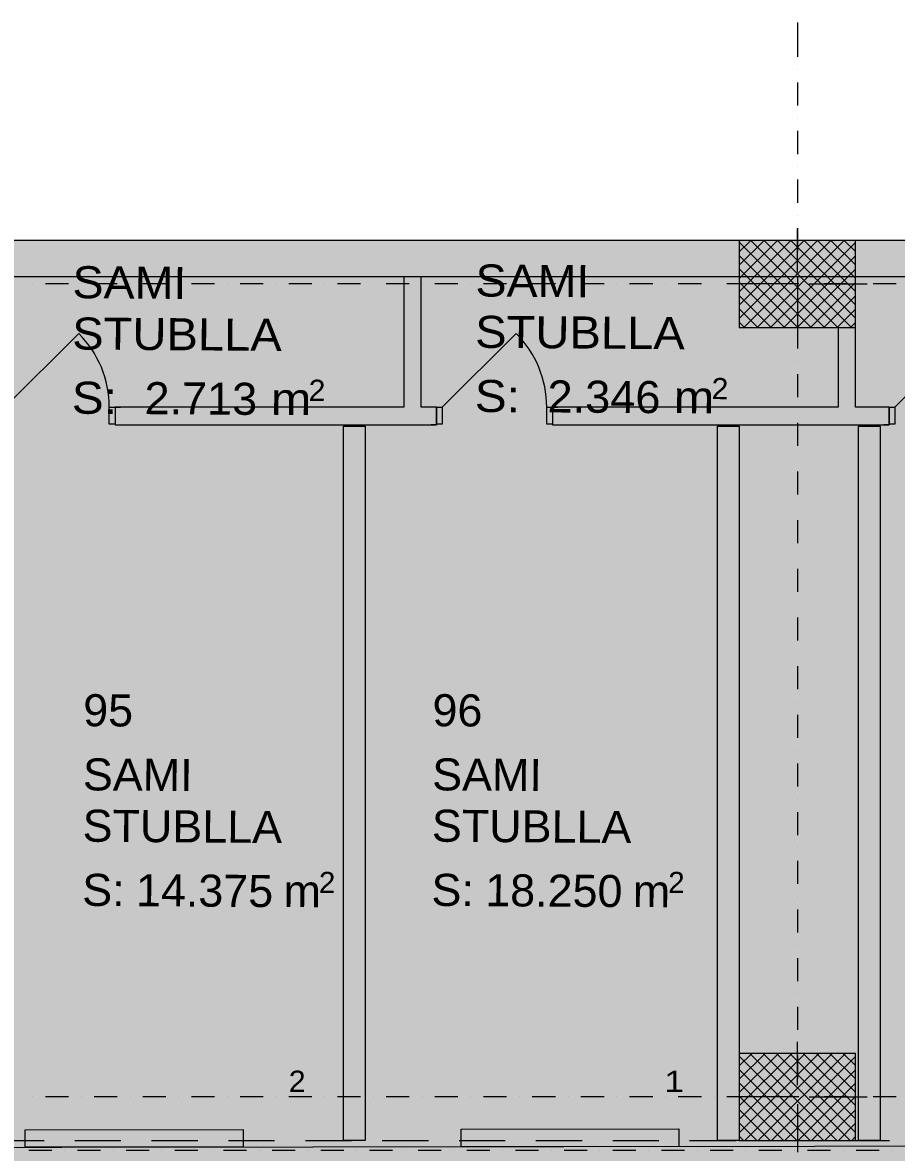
# Model space of a CAD drawing. Header units: centimetres. Extents: x -6805 to 4309, y -7338 to 617.
# Drawn here: x -3934 to -3332, y -316 to 462 of the extents above; entities that cross this region are included whole.
import ezdxf

# ---------------------------------------------------------------- set-up
doc = ezdxf.new("R2010")
doc.units = ezdxf.units.CM
for name, color, linetype in [('PDF_ - muret e reja_te kryera', 7, 'Continuous'), ('PDF_- DEPO', 7, 'Continuous'), ('PDF_- GARAZHE', 7, 'Continuous'), ('PDF_A - Fill Zone', 7, 'Continuous'), ('PDF_A - Muret', 7, 'Continuous'), ('PDF_A - Shtyllat', 7, 'Continuous')]:
    doc.layers.add(name, color=color, linetype=linetype)
for name, color, linetype, true_color in [('PDF_ - rruga_ndarjet anesore', 7, 'Continuous', 0x7f7f7f), ('PDF_065 Möbel Einrichtung', 7, 'Continuous', 0x7f7f7f), ('PDF_A - Akset', 7, 'Continuous', 0xfd4435), ('PDF_A - Pllaka Themel', 7, 'Continuous', 0x7f7f7f), ('PDF_A -Polyline', 7, 'Continuous', 0x7f7f7f), ('PDF_A1 - Bodrumi -1', 7, 'Continuous', 0x7f7f7f)]:
    doc.layers.add(name, color=color, linetype=linetype, true_color=true_color)
doc.styles.add('PDF Arial', font='')
doc.styles.get('PDF Arial').set_extended_font_data('Arial')

msp = doc.modelspace()

# ---------------------------------------------------------------- hatches: boundary and pattern name
at = {"layer": 'PDF_- DEPO', "true_color": 0xccccff, "transparency": 33554559}
for points in [[(-3659.43, 197.21), (-3659.43, 287.29), (-3440.17, 287.29), (-3440.17, 252.26), (-3372.12, 252.26), (-3372.12, 197.21)], [(-3360.11, 197.21), (-3360.11, 287.29), (-3029.83, 287.29), (-3029.83, 272.27), (-2974.78, 272.27), (-2974.78, 197.21)]]:
    msp.add_hatch(color=254, dxfattribs=at).paths.add_polyline_path(points)
at = {"layer": 'PDF_A - Fill Zone', "true_color": 0x93a0c6, "transparency": 33554559}
msp.add_hatch(color=253, dxfattribs=at).paths.add_polyline_path([(-5652.02, -828.73), (-5652.02, -308.22), (-2934.75, -308.22), (-2934.75, -828.73), (-3797.97, -828.73), (-3797.97, -1151.51), (-3993.14, -1151.51), (-3993.14, -1589.37), (-4328.42, -1589.37), (-4328.42, -1061.43), (-4503.56, -1061.43), (-4503.56, -828.73)])
at = {"layer": 'PDF_A - Pllaka Themel', "true_color": 0xd5d5d5, "transparency": 33554559}
h = msp.add_hatch(color=254, dxfattribs=at)
h.paths.add_polyline_path([(-5581.92, -878.77), (-5581.92, -838.74), (-5656.99, -838.74), (-5656.99, -378.27), (-5641.97, -378.27), (-5641.97, 287.29), (-2884.66, 287.29), (-432.6, 287.29), (-419.79, 287.29), (978.3, 287.29), (978.3, -308.22), (1644.1, -308.22), (1644.1, -1142.36), (931.04, -1302.36), (1552.22, -1164.4), (1863.25, -2555.08), (1863.27, -2555.07), (2158.71, -3867.26), (2155.22, -3868.03), (2646.93, -6059.23), (2017.8, -6200.41), (2017.67, -6199.86), (-1597.03, -7011.01), (-1702.67, -6540.31), (-1846.28, -6572.52), (-1976.98, -6060.13), (-1982.53, -5964.43), (-1838.96, -5932.29), (-2055.74, -4966.25), (-2419.29, -4966.25), (-2929.7, -4966.25), (-2929.7, -2144.79), (-2909.68, -2144.79), (-2904.73, -1595.67), (-4731.2, -1619.36), (-4671.15, -1619.36), (-4671.15, -2159.83), (-5099.03, -2159.81), (-5102.54, -2159.76), (-5106.05, -2159.61), (-5109.55, -2159.37), (-5113.04, -2159.02), (-5116.52, -2158.59), (-5119.99, -2158.04), (-5123.44, -2157.41), (-5126.87, -2156.67), (-5130.27, -2155.85), (-5133.66, -2154.92), (-5137.02, -2153.9), (-5140.35, -2152.79), (-5143.64, -2151.59), (-5146.9, -2150.29), (-5150.13, -2148.9), (-5153.31, -2147.42), (-5156.45, -2145.85), (-5159.54, -2144.2), (-5162.59, -2142.46), (-5165.59, -2140.63), (-5168.53, -2138.72), (-5171.42, -2136.74), (-5174.26, -2134.66), (-5177.03, -2132.51), (-5179.74, -2130.29), (-5182.39, -2127.99), (-5184.97, -2125.61), (-5187.49, -2123.17), (-5189.94, -2120.65), (-5192.31, -2118.06), (-5194.61, -2115.42), (-5196.84, -2112.71), (-5198.99, -2109.93), (-5201.06, -2107.1), (-5203.05, -2104.21), (-5204.96, -2101.26), (-5206.78, -2098.27), (-5208.52, -2095.21), (-5210.18, -2092.12), (-5211.74, -2088.99), (-5213.22, -2085.8), (-5214.61, -2082.58), (-5215.9, -2079.32), (-5217.11, -2076.02), (-5218.22, -2072.69), (-5219.24, -2069.33), (-5220.16, -2065.95), (-5220.99, -2062.55), (-5221.72, -2059.11), (-5222.36, -2055.66), (-5222.9, -2052.19), (-5223.34, -2048.71), (-5223.69, -2045.22), (-5223.93, -2041.71), (-5224.08, -2038.21), (-5224.13, -2034.71), (-5224.12, -1589.37), (-5276.67, -1564.36), (-5842.14, -1564.36), (-5842.14, -878.77)])
h.paths.add_polyline_path([(-1884.8, -2746.4), (-1725.78, -2754.1), (-263.28, -2617.91), (-272.05, -2578.85), (-296.78, -2580.25), (-343.47, -2075.77), (-1348.13, -2129.78), (-1534.78, -2147.18), (-1533.4, -2162.02), (-1836.78, -2167.48), (-1836.78, -2147.45), (-1876.81, -2147.45), (-1876.81, -2187.49), (-1531.07, -2187.03), (-1493.33, -2681.24), (-1884.8, -2706.36)])
h.paths.add_polyline_path([(-452.61, -1589.37), (-91.92, -1583.39), (-92.31, -1174.02), (283, -1174.02), (283, -828.73), (-419.79, -828.73), (-427.6, -828.73), (-452.61, -828.73)])
h.paths.add_polyline_path([(413.21, -3713.81), (401.11, -3715.64), (389.02, -3717.55), (376.94, -3719.54), (364.87, -3721.61), (352.83, -3723.77), (340.79, -3726.01), (328.77, -3728.32), (316.77, -3730.71), (304.78, -3733.18)])
at = {"layer": 'PDF_A - Pllaka Themel', "true_color": 0xbfbfbf, "transparency": 33554559}
h = msp.add_hatch(color=9, dxfattribs=at)
h.paths.add_polyline_path([(-5637.01, -378.27), (-5637.01, -315.22), (-447.66, -308.19), (-447.66, -308.22), (963.52, -308.22), (963.52, -763.68), (936, -763.68), (936, -863.76), (963.52, -863.76), (964.76, -1337.14), (925.69, -1345.91), (892.3, -1353.4), (988.45, -1782.56), (1104.37, -2300.85), (1195.01, -2706.12), (1170.59, -2711.59), (1193.36, -2813.05), (1455.74, -3983.06), (1827.47, -5638.02), (1828.36, -5640.74), (1829.15, -5643.5), (1829.85, -5646.27), (1830.45, -5649.07), (1830.96, -5651.88), (1831.36, -5654.72), (1831.66, -5657.56), (1831.87, -5660.41), (1831.97, -5663.28), (1831.97, -5666.14), (1831.89, -5669), (1831.69, -5671.85), (1831.39, -5674.7), (1831, -5677.54), (1830.51, -5680.35), (1829.92, -5683.16), (1829.24, -5685.93), (1828.46, -5688.68), (1827.57, -5691.41), (1826.6, -5694.1), (1825.54, -5696.75), (1824.38, -5699.37), (1823.12, -5701.94), (1821.78, -5704.47), (1820.36, -5706.95), (1818.84, -5709.39), (1817.26, -5711.76), (1815.57, -5714.08), (1813.81, -5716.34), (1811.98, -5718.54), (1810.07, -5720.67), (1808.09, -5722.73), (1806.03, -5724.72), (1803.91, -5726.64), (1801.72, -5728.48), (1799.47, -5730.25), (1797.16, -5731.93), (1794.79, -5733.54), (1792.36, -5735.06), (1789.88, -5736.5), (1787.36, -5737.84), (1784.8, -5739.1), (1782.18, -5740.27), (1779.53, -5741.34), (1776.84, -5742.32), (-1865.84, -6559.76), (-1972.03, -6060.13), (1187.39, -5351.16), (1189.51, -5350.66), (1191.61, -5350.07), (1193.68, -5349.39), (1195.73, -5348.62), (1197.73, -5347.75), (1199.69, -5346.8), (1201.61, -5345.77), (1203.49, -5344.64), (1205.3, -5343.44), (1207.07, -5342.15), (1208.77, -5340.79), (1210.42, -5339.35), (1212, -5337.85), (1213.51, -5336.27), (1214.94, -5334.62), (1216.3, -5332.92), (1217.59, -5331.15), (1218.79, -5329.34), (1219.92, -5327.46), (1220.96, -5325.54), (1221.91, -5323.58), (1222.78, -5321.58), (1223.55, -5319.53), (1224.23, -5317.46), (1224.82, -5315.36), (1225.32, -5313.24), (1225.72, -5311.09), (1226.02, -5308.93), (1226.23, -5306.75), (1226.34, -5304.58), (1226.35, -5302.4), (1226.28, -5300.21), (1226.1, -5298.04), (1225.82, -5295.88), (1225.45, -5293.73), (1224.97, -5291.59), (967.71, -4147.99), (967.16, -4145.82), (966.5, -4143.68), (965.76, -4141.58), (964.92, -4139.51), (963.99, -4137.47), (962.97, -4135.49), (961.86, -4133.55), (960.67, -4131.65), (959.39, -4129.82), (958.04, -4128.05), (956.6, -4126.34), (955.09, -4124.68), (953.5, -4123.11), (951.86, -4121.6), (950.14, -4120.18), (948.36, -4118.82), (946.52, -4117.55), (944.63, -4116.36), (942.68, -4115.26), (940.7, -4114.24), (938.66, -4113.31), (936.59, -4112.48), (934.48, -4111.74), (932.34, -4111.1), (930.17, -4110.55), (927.98, -4110.1), (925.78, -4109.75), (923.56, -4109.49), (921.33, -4109.34), (919.09, -4109.28), (916.86, -4109.32), (914.63, -4109.47), (912.41, -4109.71), (910.2, -4110.05), (908.01, -4110.49), (526.4, -4196.13), (467.81, -4209.28), (455.58, -4213.1), (443.37, -4217.02), (431.2, -4221.04), (419.06, -4225.14), (406.95, -4229.34), (394.87, -4233.64), (382.82, -4238.02), (370.82, -4242.51), (358.84, -4247.08), (346.9, -4251.74), (335, -4256.5), (323.13, -4261.35), (311.3, -4266.29), (299.52, -4271.32), (287.76, -4276.44), (276.06, -4281.65), (264.38, -4286.96), (252.76, -4292.35), (241.17, -4297.83), (229.62, -4303.41), (218.13, -4309.06), (206.67, -4314.81), (195.26, -4320.65), (183.89, -4326.58), (172.57, -4332.6), (161.3, -4338.69), (150.07, -4344.88), (138.9, -4351.16), (127.76, -4357.52), (116.69, -4363.96), (105.66, -4370.49), (94.67, -4377.1), (83.75, -4383.8), (72.87, -4390.59), (62.05, -4397.46), (51.28, -4404.41), (40.57, -4411.44), (29.91, -4418.56), (19.3, -4425.76), (8.75, -4433.04), (-1.74, -4440.41), (-13.44, -4447.77), (-25.18, -4455.07), (-36.98, -4462.26), (-48.83, -4469.39), (-60.73, -4476.42), (-72.67, -4483.38), (-84.67, -4490.25), (-96.72, -4497.03), (-108.81, -4503.72), (-120.96, -4510.33), (-133.14, -4516.85), (-145.38, -4523.29), (-157.66, -4529.64), (-169.99, -4535.9), (-182.35, -4542.07), (-194.77, -4548.16), (-207.22, -4554.16), (-219.72, -4560.06), (-232.26, -4565.88), (-244.84, -4571.62), (-257.46, -4577.25), (-270.12, -4582.81), (-282.82, -4588.26), (-295.56, -4593.64), (-308.33, -4598.91), (-321.15, -4604.1), (-333.99, -4609.2), (-346.88, -4614.21), (-359.81, -4619.12), (-372.76, -4623.95), (-385.74, -4628.67), (-398.77, -4633.31), (-411.82, -4637.86), (-424.92, -4642.31), (-438.03, -4646.67), (-451.18, -4650.93), (-464.37, -4655.11), (-477.57, -4659.18), (-490.81, -4663.17), (-2040.76, -5010.98), (-2050.79, -4966.25), (-2414.34, -4966.25), (-2414.34, -4749.36), (-2414.57, -2387.78), (-2414.58, -2276.48), (-2415.05, -2272.78), (-2415.63, -2269.1), (-2416.31, -2265.43), (-2417.08, -2261.78), (-2417.93, -2258.14), (-2418.89, -2254.54), (-2419.94, -2250.96), (-2421.09, -2247.41), (-2422.32, -2243.88), (-2423.65, -2240.39), (-2425.06, -2236.94), (-2426.57, -2233.53), (-2428.15, -2230.15), (-2429.84, -2226.82), (-2431.6, -2223.53), (-2433.45, -2220.29), (-2435.38, -2217.11), (-2437.39, -2213.97), (-2439.5, -2210.88), (-2441.67, -2207.85), (-2443.93, -2204.87), (-2446.26, -2201.96), (-2448.66, -2199.11), (-2451.13, -2196.32), (-2453.69, -2193.59), (-2456.31, -2190.94), (-2459, -2188.35), (-2461.74, -2185.84), (-2464.57, -2183.38), (-2467.45, -2181.02), (-2470.39, -2178.72), (-2473.38, -2176.5), (-2476.44, -2174.36), (-2479.55, -2172.3), (-2482.72, -2170.32), (-2485.93, -2168.43), (-2489.19, -2166.61), (-2492.5, -2164.89), (-2495.85, -2163.24), (-2499.24, -2161.69), (-2502.68, -2160.23), (-2506.15, -2158.85), (-2509.65, -2157.57), (-2513.18, -2156.38), (-2904.72, -2164.81), (-2899.72, -1589.37), (-2414.31, -1589.37), (-2414.31, -828.73), (-4726.25, -828.73), (-4726.25, -1619.36), (-5219.16, -1619.35), (-5219.16, -2036.14), (-5219.17, -2034.71), (-5219.16, -1589.37), (-5271.71, -1564.36), (-5253.39, -1564.36), (-5253.39, -878.77), (-5576.97, -878.77), (-5576.97, -838.74), (-5652.02, -838.74), (-5652.02, -378.27)])
h.paths.add_polyline_path([(-1883.87, -1589.37), (-1863.84, -1589.37), (-1863.84, -1634.38), (-1863.88, -1634.38), (-1863.88, -2147.18), (-1836.55, -2147.45), (-1871.85, -2147.45), (-1871.85, -2187.49), (-1831.82, -2187.43), (-1831.82, -2147.5), (-1529.51, -2150.6), (-1526.54, -2182.48), (-1488.38, -2681.24), (-1718.52, -2706.37), (-1879.85, -2706.36), (-1879.85, -2746.4), (-1720.83, -2754.1), (-221.28, -2598.22), (-135.83, -2979.09), (-1425.42, -3268.45), (-1880.43, -3268.45), (-1873.52, -4356.82), (-1873.76, -4358.94), (-1873.89, -4361.07), (-1873.93, -4363.2), (-1873.88, -4365.33), (-1873.71, -4367.46), (-1873.46, -4369.58), (-1873.11, -4371.68), (-1872.67, -4373.76), (-1872.13, -4375.84), (-1871.5, -4377.87), (-1870.77, -4379.88), (-1869.95, -4381.85), (-1869.05, -4383.78), (-1868.06, -4385.67), (-1866.97, -4387.5), (-1865.81, -4389.3), (-1864.58, -4391.03), (-1863.26, -4392.71), (-1861.87, -4394.32), (-1860.39, -4395.87), (-1858.86, -4397.35), (-1857.26, -4398.76), (-1855.59, -4400.1), (-1853.87, -4401.36), (-1852.09, -4402.54), (-1850.27, -4403.63), (-1848.39, -4404.64), (-1846.46, -4405.56), (-1844.51, -4406.4), (-1842.5, -4407.15), (-1840.47, -4407.79), (-1838.41, -4408.35), (-1836.33, -4408.82), (-1834.23, -4409.19), (-1832.12, -4409.47), (-1829.99, -4409.65), (-1827.86, -4409.72), (-1825.73, -4409.7), (-1823.6, -4409.59), (-1821.48, -4409.38), (-1819.37, -4409.07), (-657.92, -4148.44), (-657.8, -4148.96), (-640.87, -4142.08), (-623.98, -4135.12), (-607.12, -4128.08), (-590.3, -4120.94), (-573.52, -4113.7), (-556.78, -4106.38), (-540.08, -4098.97), (-523.41, -4091.48), (-506.79, -4083.89), (-490.21, -4076.22), (-473.66, -4068.46), (-457.17, -4060.61), (-440.7, -4052.67), (-424.29, -4044.65), (-407.92, -4036.54), (-391.58, -4028.34), (-375.3, -4020.05), (-359.06, -4011.68), (-342.86, -4003.22), (-326.71, -3994.68), (-310.6, -3986.05), (-294.54, -3977.33), (-278.53, -3968.52), (-262.57, -3959.64), (-246.65, -3950.67), (-230.77, -3941.62), (-214.95, -3932.48), (-199.18, -3923.26), (-183.46, -3913.95), (-171.76, -3907.67), (-160.01, -3901.48), (-148.21, -3895.39), (-136.38, -3889.37), (-124.5, -3883.45), (-112.58, -3877.6), (-100.62, -3871.85), (-88.61, -3866.18), (-76.56, -3860.6), (-64.48, -3855.1), (-52.35, -3849.7), (-40.19, -3844.39), (-27.98, -3839.16), (-15.74, -3834.02), (-3.46, -3828.97), (8.86, -3824), (21.21, -3819.14), (33.59, -3814.35), (46.01, -3809.67), (58.47, -3805.06), (70.95, -3800.56), (83.47, -3796.14), (96.03, -3791.81), (108.6, -3787.57), (121.22, -3783.42), (133.86, -3779.37), (146.53, -3775.41), (159.23, -3771.54), (171.96, -3767.76), (184.72, -3764.08), (197.49, -3760.49), (210.3, -3756.99), (223.14, -3753.59), (235.99, -3750.28), (248.88, -3747.06), (261.78, -3743.94), (274.7, -3740.9), (287.65, -3737.97), (300.62, -3735.12), (313.61, -3732.38), (326.61, -3729.72), (339.65, -3727.16), (352.69, -3724.7), (365.76, -3722.33), (378.83, -3720.06), (391.93, -3717.88), (405.04, -3715.79), (418.17, -3713.81), (787.26, -3630.98), (789.38, -3630.46), (791.47, -3629.84), (793.53, -3629.14), (795.57, -3628.34), (797.56, -3627.45), (799.52, -3626.48), (801.42, -3625.43), (803.29, -3624.3), (805.1, -3623.08), (806.86, -3621.79), (808.55, -3620.42), (810.19, -3618.97), (811.77, -3617.46), (813.27, -3615.88), (814.71, -3614.24), (816.07, -3612.54), (817.36, -3610.77), (818.57, -3608.95), (819.69, -3607.09), (820.73, -3605.17), (821.69, -3603.21), (822.57, -3601.21), (823.36, -3599.18), (824.06, -3597.11), (824.66, -3595.01), (825.17, -3592.89), (825.6, -3590.75), (825.93, -3588.6), (826.16, -3586.43), (826.3, -3584.25), (826.34, -3582.06), (826.3, -3579.89), (826.14, -3577.71), (825.91, -3575.54), (825.57, -3573.38), (825.14, -3571.24), (681.41, -2927.91), (734.37, -2916.03), (711.61, -2814.58), (658.74, -2826.44), (287.95, -1174.02), (287.95, -828.73), (-447.66, -828.73), (-1883.87, -828.73)])

# ---------------------------------------------------------------- linework, layer by layer
at = {"layer": 'PDF_ - muret e reja_te kryera', "lineweight": 0}
for points in [[(-3671.44, 287.29), (-3671.44, 197.21)], [(-3659.43, 197.21), (-3659.43, 287.29)], [(-3372.12, 252.26), (-3372.12, 197.21)], [(-3360.11, 197.21), (-3360.11, 252.26)], [(-3946.37, 197.21), (-3895.42, 248.16)], [(-3644.91, 197.21), (-3593.96, 248.16)], [(-3332.95, 197.21), (-3282, 248.16)], [(-3874.31, 185.7), (-3874.31, 197.21)], [(-3874.31, 197.21), (-3870.3, 197.21)], [(-3870.3, 197.21), (-3866.61, 197.21)], [(-3870.3, 197.21), (-3870.3, 185.7)], [(-3671.44, 197.21), (-3870.3, 197.21)], [(-3870.3, 197.21), (-3870.3, 185.7)], [(-3870.3, 197.21), (-3870.3, 185.7)], [(-3870.3, 197.21), (-3870.3, 185.7)], [(-3870.3, 197.21), (-3866.61, 197.21)], [(-3870.3, 197.21), (-3866.61, 197.21)], [(-3648.91, 197.21), (-3659.43, 197.21)], [(-3648.91, 197.21), (-3652.62, 197.21)], [(-3648.91, 197.21), (-3652.62, 197.21)], [(-3648.91, 197.21), (-3652.62, 197.21)], [(-3648.91, 197.21), (-3648.91, 185.7)], [(-3648.91, 197.21), (-3644.91, 197.21)], [(-3648.91, 185.7), (-3648.91, 197.21)], [(-3648.91, 197.21), (-3648.91, 185.7)], [(-3648.91, 197.21), (-3648.91, 185.7)], [(-3644.91, 197.21), (-3644.91, 185.7)], [(-3572.85, 185.7), (-3572.85, 197.21)], [(-3572.85, 197.21), (-3568.84, 197.21)], [(-3568.84, 197.21), (-3565.15, 197.21)], [(-3568.84, 197.21), (-3568.84, 185.7)], [(-3372.12, 197.21), (-3568.84, 197.21)], [(-3568.84, 197.21), (-3568.84, 185.7)], [(-3568.84, 197.21), (-3568.84, 185.7)], [(-3568.84, 197.21), (-3568.84, 185.7)], [(-3568.84, 197.21), (-3565.15, 197.21)], [(-3568.84, 197.21), (-3565.15, 197.21)], [(-3336.95, 197.21), (-3360.11, 197.21)], [(-3336.95, 197.21), (-3340.66, 197.21)], [(-3336.95, 197.21), (-3340.66, 197.21)], [(-3336.95, 197.21), (-3340.66, 197.21)], [(-3336.95, 197.21), (-3336.95, 185.7)], [(-3336.95, 197.21), (-3332.95, 197.21)], [(-3336.95, 185.7), (-3336.95, 197.21)], [(-3336.95, 197.21), (-3336.95, 185.7)], [(-3336.95, 197.21), (-3336.95, 185.7)], [(-3332.95, 197.21), (-3332.95, 185.7)], [(-3870.3, 185.7), (-3874.31, 185.7)], [(-3870.3, 185.7), (-3870.3, 185.2)], [(-3870.3, 185.7), (-3870.3, 185.2)], [(-3870.3, 185.7), (-3870.3, 185.2)], [(-3870.3, 185.2), (-3866.61, 185.2)], [(-3870.3, 185.2), (-3648.91, 185.2)], [(-3870.3, 185.2), (-3866.61, 185.2)], [(-3870.3, 185.2), (-3866.61, 185.2)], [(-3648.91, 185.2), (-3652.62, 185.2)], [(-3648.91, 185.2), (-3652.62, 185.2)], [(-3648.91, 185.2), (-3652.62, 185.2)], [(-3648.91, 185.7), (-3648.91, 185.2)], [(-3644.91, 185.7), (-3648.91, 185.7)], [(-3648.91, 185.7), (-3648.91, 185.2)], [(-3648.91, 185.7), (-3648.91, 185.2)], [(-3568.84, 185.7), (-3572.85, 185.7)], [(-3568.84, 185.7), (-3568.84, 185.2)], [(-3568.84, 185.7), (-3568.84, 185.2)], [(-3568.84, 185.7), (-3568.84, 185.2)], [(-3568.84, 185.2), (-3565.15, 185.2)], [(-3568.84, 185.2), (-3336.95, 185.2)], [(-3568.84, 185.2), (-3565.15, 185.2)], [(-3568.84, 185.2), (-3565.15, 185.2)], [(-3336.95, 185.2), (-3340.66, 185.2)], [(-3336.95, 185.2), (-3340.66, 185.2)], [(-3336.95, 185.2), (-3340.66, 185.2)], [(-3336.95, 185.7), (-3336.95, 185.2)], [(-3332.95, 185.7), (-3336.95, 185.7)], [(-3336.95, 185.7), (-3336.95, 185.2)], [(-3336.95, 185.7), (-3336.95, 185.2)]]:
    msp.add_lwpolyline(points, dxfattribs=at)
for centre, start, end in [((-3946.38, 197.2), 0.00563, 44.99855), ((-3644.92, 197.2), 0.00583, 44.99919)]:
    msp.add_arc(centre, 72.07, start, end, dxfattribs=at)
at = {"layer": 'PDF_ - muret e reja_te kryera', "transparency": 33554559}
for points in [[(-3659.43, 197.21), (-3671.44, 197.21), (-3659.43, 287.29), (-3671.44, 287.29)], [(-3360.11, 252.26), (-3360.11, 197.21), (-3372.12, 252.26), (-3372.12, 197.21)], [(-3870.3, 197.21), (-3648.91, 197.21), (-3870.3, 185.2), (-3648.91, 185.2)], [(-3568.84, 197.21), (-3336.95, 197.21), (-3568.84, 185.2), (-3336.95, 185.2)]]:
    msp.add_solid(points, dxfattribs=at)
at = {"layer": 'PDF_ - muret e reja_te kryera', "color": 7, "true_color": 0xffffff, "transparency": 33554559}
for points in [[(-3950.37, 197.21), (-3870.3, 197.21), (-3950.37, 185.2), (-3870.3, 185.2)], [(-3870.3, 185.7), (-3874.31, 185.7), (-3870.3, 197.21), (-3874.31, 197.21)], [(-3648.91, 197.21), (-3568.84, 197.21), (-3648.91, 185.2), (-3568.84, 185.2)], [(-3648.91, 197.21), (-3644.91, 197.21), (-3648.91, 185.7), (-3644.91, 185.7)], [(-3568.84, 185.7), (-3572.85, 185.7), (-3568.84, 197.21), (-3572.85, 197.21)], [(-3336.95, 197.21), (-3256.89, 197.21), (-3336.95, 185.2), (-3256.89, 185.2)], [(-3336.95, 197.21), (-3332.95, 197.21), (-3336.95, 185.7), (-3332.95, 185.7)]]:
    msp.add_solid(points, dxfattribs=at)
at = {"layer": 'PDF_ - rruga_ndarjet anesore', "lineweight": 0}
for points in [[(-3932.21, -300.9), (-3782.08, -300.7)], [(-3932.19, -312.92), (-3932.21, -300.9)], [(-3782.08, -300.7), (-3782.07, -312.71)], [(-3631.96, -300.5), (-3481.83, -300.29)], [(-3631.94, -312.51), (-3631.96, -300.5)], [(-3481.83, -300.29), (-3481.82, -312.31)], [(-3782.07, -312.71), (-3932.19, -312.92)], [(-3481.82, -312.31), (-3631.94, -312.51)]]:
    msp.add_lwpolyline(points, dxfattribs=at)
at = {"layer": 'PDF_ - rruga_ndarjet anesore', "color": 7, "true_color": 0xffffff, "transparency": 33554559}
for points in [[(-3932.21, -300.9), (-3782.08, -300.7), (-3932.19, -312.92), (-3782.07, -312.71)], [(-3631.96, -300.5), (-3481.83, -300.29), (-3631.94, -312.51), (-3481.82, -312.31)]]:
    msp.add_solid(points, dxfattribs=at)
at = {"layer": 'PDF_- DEPO', "color": 254, "true_color": 0xccccff, "transparency": 33554559}
msp.add_solid([(-3973.11, 197.21), (-3973.11, 287.29), (-3671.44, 197.21), (-3671.44, 287.29)], dxfattribs=at)
at = {"layer": 'PDF_- GARAZHE', "color": 254, "true_color": 0xccccff, "transparency": 33554559}
for points in [[(-3340.08, -308.22), (-3340.08, 192.21), (-2934.29, -308.22), (-2934.29, 192.21)], [(-3993.14, -316.22), (-3993.14, 184.2), (-3705.4, -316.22), (-3705.4, 184.2)], [(-3705.4, -316.22), (-3705.4, 184.2), (-3340.08, -316.22), (-3340.08, 184.2)]]:
    msp.add_solid(points, dxfattribs=at)
at = {"layer": 'PDF_065 Möbel Einrichtung', "lineweight": 0}
for points in [[(-3712.9, -308.22), (-3712.9, 184.2)], [(-3712.9, 184.2), (-3697.89, 184.2)], [(-3697.89, 184.2), (-3697.89, -308.22)], [(-3455.19, -308.22), (-3455.19, 184.2)], [(-3455.19, 184.2), (-3440.17, 184.2)], [(-3440.17, 184.2), (-3440.17, -308.22)], [(-3358.15, -308.22), (-3358.15, 184.2)], [(-3358.15, 184.2), (-3343.13, 184.2)], [(-3343.13, 184.2), (-3343.13, -308.22)], [(-3697.89, -308.22), (-3712.9, -308.22)], [(-3440.17, -308.22), (-3455.19, -308.22)], [(-3343.13, -308.22), (-3358.15, -308.22)]]:
    msp.add_lwpolyline(points, dxfattribs=at)
at = {"layer": 'PDF_065 Möbel Einrichtung', "color": 7, "true_color": 0xffffff, "transparency": 33554559}
for points in [[(-3697.89, -308.22), (-3712.9, -308.22), (-3697.89, 184.2), (-3712.9, 184.2)], [(-3440.17, -308.22), (-3455.19, -308.22), (-3440.17, 184.2), (-3455.19, 184.2)], [(-3343.13, -308.22), (-3358.15, -308.22), (-3343.13, 184.2), (-3358.15, 184.2)]]:
    msp.add_solid(points, dxfattribs=at)
at = {"layer": 'PDF_A - Akset', "lineweight": 0}
for points in [[(-3400.14, 462.43), (-3400.14, 438.91)], [(-3400.14, 430.08), (-3400.14, 430.08)], [(-3400.14, 421.25), (-3400.14, 405.36)], [(-3400.14, 396.54), (-3400.14, 396.54)], [(-3400.14, 387.71), (-3400.14, 371.82)], [(-3400.14, 363), (-3400.14, 363)], [(-3400.14, 354.17), (-3400.14, 338.28)], [(-3400.14, 329.45), (-3400.14, 329.45)], [(-3400.14, 320.63), (-3400.14, 304.74)], [(-3400.14, 295.91), (-3400.14, 295.91)], [(-3927.09, 282.28), (-3927.09, 282.28)], [(-3902.38, 282.28), (-3918.26, 282.28)], [(-3893.54, 282.28), (-3893.54, 282.28)], [(-3868.83, 282.28), (-3884.72, 282.28)], [(-3860, 282.28), (-3860, 282.28)], [(-3835.29, 282.28), (-3851.17, 282.28)], [(-3826.46, 282.28), (-3826.46, 282.28)], [(-3801.74, 282.28), (-3817.63, 282.28)], [(-3792.92, 282.28), (-3792.92, 282.28)], [(-3768.21, 282.28), (-3784.1, 282.28)], [(-3759.38, 282.28), (-3759.38, 282.28)], [(-3734.66, 282.28), (-3750.55, 282.28)], [(-3725.83, 282.28), (-3725.83, 282.28)], [(-3701.12, 282.28), (-3717.01, 282.28)], [(-3692.3, 282.28), (-3692.3, 282.28)], [(-3667.58, 282.28), (-3683.46, 282.28)], [(-3658.75, 282.28), (-3658.75, 282.28)], [(-3634.03, 282.28), (-3649.92, 282.28)], [(-3625.21, 282.28), (-3625.21, 282.28)], [(-3600.5, 282.28), (-3616.38, 282.28)], [(-3591.66, 282.28), (-3591.66, 282.28)], [(-3566.95, 282.28), (-3582.84, 282.28)], [(-3558.12, 282.28), (-3558.12, 282.28)], [(-3533.41, 282.28), (-3549.3, 282.28)], [(-3524.58, 282.28), (-3524.58, 282.28)], [(-3499.86, 282.28), (-3515.75, 282.28)], [(-3491.04, 282.28), (-3491.04, 282.28)], [(-3466.33, 282.28), (-3482.22, 282.28)], [(-3457.5, 282.28), (-3457.5, 282.28)], [(-3432.79, 282.28), (-3448.67, 282.28)], [(-3423.95, 282.28), (-3423.95, 282.28)], [(-3399.24, 282.28), (-3415.13, 282.28)], [(-3400.14, 287.08), (-3400.14, 271.2)], [(-3390.42, 282.28), (-3390.42, 282.28)], [(-3365.7, 282.28), (-3381.58, 282.28)], [(-3356.87, 282.28), (-3356.87, 282.28)], [(-3332.15, 282.28), (-3348.04, 282.28)], [(-3400.14, 262.37), (-3400.14, 262.37)], [(-3400.14, 253.54), (-3400.14, 237.65)], [(-3400.14, 228.83), (-3400.14, 228.83)], [(-3400.14, 220), (-3400.14, 204.11)], [(-3400.14, 195.28), (-3400.14, 195.28)], [(-3400.14, 186.46), (-3400.14, 170.57)], [(-3400.14, 161.74), (-3400.14, 161.74)], [(-3400.14, 152.92), (-3400.14, 137.03)], [(-3400.14, 128.2), (-3400.14, 128.2)], [(-3400.14, 119.37), (-3400.14, 103.49)], [(-3400.14, 94.66), (-3400.14, 94.66)], [(-3400.14, 85.83), (-3400.14, 69.94)], [(-3400.14, 61.12), (-3400.14, 61.12)], [(-3400.14, 52.29), (-3400.14, 36.4)], [(-3400.14, 27.57), (-3400.14, 27.57)], [(-3400.14, 18.75), (-3400.14, 2.86)], [(-3400.14, -5.97), (-3400.14, -5.97)], [(-3400.14, -14.79), (-3400.14, -30.68)], [(-3400.14, -39.51), (-3400.14, -39.51)], [(-3400.14, -48.34), (-3400.14, -64.23)], [(-3400.14, -73.05), (-3400.14, -73.05)], [(-3400.14, -81.88), (-3400.14, -97.77)], [(-3400.14, -106.59), (-3400.14, -106.59)], [(-3400.14, -115.42), (-3400.14, -131.31)], [(-3400.14, -140.14), (-3400.14, -140.14)], [(-3400.14, -148.96), (-3400.14, -164.85)], [(-3400.14, -173.68), (-3400.14, -173.68)], [(-3400.14, -182.5), (-3400.14, -198.39)], [(-3400.14, -207.22), (-3400.14, -207.22)], [(-3400.14, -216.05), (-3400.14, -231.93)], [(-3400.14, -240.76), (-3400.14, -240.76)], [(-3400.14, -249.59), (-3400.14, -265.48)], [(-3927.09, -278.19), (-3927.09, -278.19)], [(-3902.38, -278.19), (-3918.26, -278.19)], [(-3893.54, -278.19), (-3893.54, -278.19)], [(-3868.83, -278.19), (-3884.72, -278.19)], [(-3860, -278.19), (-3860, -278.19)], [(-3835.29, -278.19), (-3851.17, -278.19)], [(-3826.46, -278.19), (-3826.46, -278.19)], [(-3801.74, -278.19), (-3817.63, -278.19)], [(-3792.92, -278.19), (-3792.92, -278.19)], [(-3768.21, -278.19), (-3784.1, -278.19)], [(-3759.38, -278.19), (-3759.38, -278.19)], [(-3734.66, -278.19), (-3750.55, -278.19)], [(-3725.83, -278.19), (-3725.83, -278.19)], [(-3701.12, -278.19), (-3717.01, -278.19)], [(-3692.3, -278.19), (-3692.3, -278.19)], [(-3667.58, -278.19), (-3683.46, -278.19)], [(-3658.75, -278.19), (-3658.75, -278.19)], [(-3634.03, -278.19), (-3649.92, -278.19)], [(-3625.21, -278.19), (-3625.21, -278.19)], [(-3600.5, -278.19), (-3616.38, -278.19)], [(-3591.66, -278.19), (-3591.66, -278.19)], [(-3566.95, -278.19), (-3582.84, -278.19)], [(-3558.12, -278.19), (-3558.12, -278.19)], [(-3533.41, -278.19), (-3549.3, -278.19)], [(-3524.58, -278.19), (-3524.58, -278.19)], [(-3499.86, -278.19), (-3515.75, -278.19)], [(-3491.04, -278.19), (-3491.04, -278.19)], [(-3466.33, -278.19), (-3482.22, -278.19)], [(-3457.5, -278.19), (-3457.5, -278.19)], [(-3432.79, -278.19), (-3448.67, -278.19)], [(-3423.95, -278.19), (-3423.95, -278.19)], [(-3399.24, -278.19), (-3415.13, -278.19)], [(-3400.14, -274.3), (-3400.14, -274.3)], [(-3390.42, -278.19), (-3390.42, -278.19)], [(-3365.7, -278.19), (-3381.58, -278.19)], [(-3356.87, -278.19), (-3356.87, -278.19)], [(-3332.15, -278.19), (-3348.04, -278.19)], [(-3400.14, -283.13), (-3400.14, -299.01)], [(-3400.14, -307.85), (-3400.14, -307.85)]]:
    msp.add_lwpolyline(points, dxfattribs=at)
at = {"layer": 'PDF_A - Akset', "color": 21, "lineweight": 0, "true_color": 0xff9955}
for points in [[(-3913.99, -315.22), (-3929.88, -315.22)], [(-3905.16, -315.22), (-3905.16, -315.22)], [(-3880.45, -315.22), (-3896.34, -315.22)], [(-3871.63, -315.22), (-3871.63, -315.22)], [(-3846.91, -315.22), (-3862.79, -315.22)], [(-3838.08, -315.22), (-3838.08, -315.22)], [(-3813.37, -315.22), (-3829.26, -315.22)], [(-3804.54, -315.22), (-3804.54, -315.22)], [(-3779.83, -315.22), (-3795.71, -315.22)], [(-3770.99, -315.22), (-3770.99, -315.22)], [(-3746.28, -315.22), (-3762.17, -315.22)], [(-3737.46, -315.22), (-3737.46, -315.22)], [(-3712.74, -315.22), (-3728.63, -315.22)], [(-3703.92, -315.22), (-3703.92, -315.22)], [(-3679.19, -315.22), (-3695.08, -315.22)], [(-3670.37, -315.22), (-3670.37, -315.22)], [(-3645.66, -315.22), (-3661.55, -315.22)], [(-3636.83, -315.22), (-3636.83, -315.22)], [(-3612.12, -315.22), (-3628, -315.22)], [(-3603.28, -315.22), (-3603.28, -315.22)], [(-3578.57, -315.22), (-3594.46, -315.22)], [(-3569.75, -315.22), (-3569.75, -315.22)], [(-3545.03, -315.22), (-3560.92, -315.22)], [(-3536.2, -315.22), (-3536.2, -315.22)], [(-3511.49, -315.22), (-3527.38, -315.22)], [(-3502.66, -315.22), (-3502.66, -315.22)], [(-3477.95, -315.22), (-3493.84, -315.22)], [(-3469.12, -315.22), (-3469.12, -315.22)], [(-3444.4, -315.22), (-3460.29, -315.22)], [(-3435.58, -315.22), (-3435.58, -315.22)], [(-3410.86, -315.22), (-3426.75, -315.22)], [(-3402.04, -315.22), (-3402.04, -315.22)], [(-3377.32, -315.22), (-3393.2, -315.22)], [(-3368.49, -315.22), (-3368.49, -315.22)], [(-3343.78, -315.22), (-3359.67, -315.22)], [(-3334.95, -315.22), (-3334.95, -315.22)]]:
    msp.add_lwpolyline(points, dxfattribs=at)
at = {"layer": 'PDF_A - Muret', "lineweight": 0}
for points in [[(-3440.17, 312.31), (-3973.11, 312.31)], [(-3029.83, 312.31), (-3360.11, 312.31)], [(-3973.11, 287.29), (-3671.44, 287.29)], [(-3659.43, 287.29), (-3440.17, 287.29)], [(-3360.11, 287.29), (-3029.83, 287.29)]]:
    msp.add_lwpolyline(points, dxfattribs=at)
at = {"layer": 'PDF_A - Muret', "transparency": 33554559}
for points in [[(-3973.11, 287.29), (-3973.11, 312.31), (-3440.17, 287.29), (-3440.17, 312.31)], [(-3360.11, 312.31), (-3029.83, 312.31), (-3360.11, 287.29), (-3029.83, 287.29)]]:
    msp.add_solid(points, dxfattribs=at)
at = {"layer": 'PDF_A - Pllaka Themel', "lineweight": 0}
for points in [[(-5641.97, 287.29), (-2884.66, 287.29)], [(-5637.01, -315.22), (-447.66, -308.19)]]:
    msp.add_lwpolyline(points, dxfattribs=at)
at = {"layer": 'PDF_A - Shtyllat', "lineweight": 0}
for points in [[(-3400.14, 290.29), (-3400.14, 320.31)], [(-3440.17, 258.36), (-3386.22, 312.31)], [(-3440.17, 267.56), (-3395.42, 312.31)], [(-3440.17, 276.76), (-3404.62, 312.31)], [(-3440.17, 285.96), (-3413.82, 312.31)], [(-3440.17, 295.16), (-3423.02, 312.31)], [(-3440.17, 304.36), (-3432.22, 312.31)], [(-3440.17, 312.31), (-3440.17, 252.26)], [(-3360.11, 312.31), (-3440.17, 312.31)], [(-3437.07, 252.26), (-3377.02, 312.31)], [(-3372.17, 252.26), (-3432.22, 312.31)], [(-3427.87, 252.26), (-3367.82, 312.31)], [(-3362.97, 252.26), (-3423.02, 312.31)], [(-3360.11, 258.59), (-3413.82, 312.31)], [(-3360.11, 267.79), (-3404.62, 312.31)], [(-3360.11, 276.99), (-3395.42, 312.31)], [(-3360.11, 286.19), (-3386.22, 312.31)], [(-3360.11, 295.39), (-3377.02, 312.31)], [(-3360.11, 304.59), (-3367.82, 312.31)], [(-3360.11, 252.26), (-3360.11, 312.31)], [(-3381.38, 252.26), (-3440.17, 311.06)], [(-3418.68, 252.26), (-3360.11, 310.82)], [(-3390.57, 252.26), (-3440.17, 301.86)], [(-3409.47, 252.26), (-3360.11, 301.62)], [(-3399.77, 252.26), (-3440.17, 292.66)], [(-3400.27, 252.26), (-3360.11, 292.42)], [(-3408.14, 282.28), (-3448.18, 282.28)], [(-3408.97, 252.26), (-3440.17, 283.46)], [(-3400.14, 282.28), (-3400.14, 282.28)], [(-3392.13, 282.28), (-3352.1, 282.28)], [(-3391.07, 252.26), (-3360.11, 283.22)], [(-3418.17, 252.26), (-3440.17, 274.26)], [(-3400.14, 274.28), (-3400.14, 244.25)], [(-3381.87, 252.26), (-3360.11, 274.02)], [(-3427.38, 252.26), (-3440.17, 265.06)], [(-3372.67, 252.26), (-3360.11, 264.82)], [(-3436.57, 252.26), (-3440.17, 255.85)], [(-3440.17, 252.26), (-3360.11, 252.26)], [(-3363.47, 252.26), (-3360.11, 255.62)], [(-3400.14, -270.18), (-3400.14, -240.16)], [(-3440.17, -302.85), (-3385.48, -248.16)], [(-3440.17, -293.65), (-3394.69, -248.16)], [(-3440.17, -284.45), (-3403.88, -248.16)], [(-3440.17, -275.25), (-3413.09, -248.16)], [(-3440.17, -266.05), (-3422.29, -248.16)], [(-3440.17, -256.85), (-3431.48, -248.16)], [(-3440.17, -248.16), (-3440.17, -308.22)], [(-3360.11, -248.16), (-3440.17, -248.16)], [(-3436.33, -308.22), (-3376.29, -248.16)], [(-3372.9, -308.22), (-3432.96, -248.16)], [(-3427.14, -308.22), (-3367.09, -248.16)], [(-3363.71, -308.22), (-3423.76, -248.16)], [(-3360.11, -302.62), (-3414.56, -248.16)], [(-3360.11, -293.41), (-3405.35, -248.16)], [(-3360.11, -284.22), (-3396.16, -248.16)], [(-3360.11, -275.02), (-3386.96, -248.16)], [(-3360.11, -265.82), (-3377.75, -248.16)], [(-3360.11, -256.62), (-3368.56, -248.16)], [(-3360.11, -308.22), (-3360.11, -248.16)], [(-3382.11, -308.22), (-3440.17, -250.15)], [(-3417.93, -308.22), (-3360.11, -250.38)], [(-3391.31, -308.22), (-3440.17, -259.35)], [(-3408.73, -308.22), (-3360.11, -259.58)], [(-3400.51, -308.22), (-3440.17, -268.55)], [(-3399.54, -308.22), (-3360.11, -268.78)], [(-3408.14, -278.19), (-3448.18, -278.19)], [(-3409.71, -308.22), (-3440.17, -277.75)], [(-3400.14, -278.19), (-3400.14, -278.19)], [(-3392.13, -278.19), (-3352.1, -278.19)], [(-3390.33, -308.22), (-3360.11, -277.98)], [(-3418.9, -308.22), (-3440.17, -286.95)], [(-3400.14, -286.2), (-3400.14, -316.22)], [(-3381.14, -308.22), (-3360.11, -287.18)], [(-3428.11, -308.22), (-3440.17, -296.15)], [(-3371.93, -308.22), (-3360.11, -296.38)], [(-3437.31, -308.22), (-3440.17, -305.35)], [(-3440.17, -308.22), (-3360.11, -308.22)], [(-3362.73, -308.22), (-3360.11, -305.58)]]:
    msp.add_lwpolyline(points, dxfattribs=at)
at = {"layer": 'PDF_A - Shtyllat', "color": 8, "true_color": 0x7f7f7f, "transparency": 33554559}
for points in [[(-3440.17, 312.31), (-3360.11, 312.31), (-3440.17, 252.26), (-3360.11, 252.26)], [(-3440.17, -248.16), (-3360.11, -248.16), (-3440.17, -308.22), (-3360.11, -308.22)]]:
    msp.add_solid(points, dxfattribs=at)
at = {"layer": 'PDF_A -Polyline', "lineweight": 0}
for points in [[(-3951.06, -308.22), (-3919.28, -308.22)], [(-3898.1, -308.22), (-3866.32, -308.22)], [(-3845.14, -308.22), (-3813.36, -308.22)], [(-3792.18, -308.22), (-3760.4, -308.22)], [(-3739.22, -308.22), (-3707.43, -308.22)], [(-3686.25, -308.22), (-3654.47, -308.22)], [(-3633.29, -308.22), (-3601.51, -308.22)], [(-3580.33, -308.22), (-3548.55, -308.22)], [(-3527.37, -308.22), (-3495.59, -308.22)], [(-3474.41, -308.22), (-3442.64, -308.22)], [(-3421.44, -308.22), (-3389.67, -308.22)], [(-3368.48, -308.22), (-3336.71, -308.22)]]:
    msp.add_lwpolyline(points, dxfattribs=at)
at = {"layer": 'PDF_A1 - Bodrumi -1', "lineweight": 0}
msp.add_lwpolyline([(-2934.75, 312.31), (-5677.05, 312.31)], dxfattribs=at)

# ---------------------------------------------------------------- texts
at = {"layer": 'PDF_- DEPO', "attachment_point": 7, "rotation": 359.6, "style": 'PDF Arial'}
for s, insert, char_height in [('\\W1.039308;SAMI', (-3622.04, 273.33), 22.1067), ('\\W1.039308;SAMI', (-3899.74, 272.14), 22.1067), ('\\W1.051874;STUBLLA', (-3899.95, 236.75), 22.1067), ('\\W1.051874;STUBLLA', (-3622.26, 237.94), 22.1067), ('\\W1.068055;S:', (-3900.22, 192.52), 22.1067), ('\\W1.004192;2.713', (-3850.11, 192.2), 22.1067), ('\\W1.016485;2', (-3736.97, 201.68), 14.5905), ('\\W1.068055;S:', (-3622.53, 193.71), 22.1067), ('\\W1.007112;2.346', (-3572.41, 193.39), 22.1067), ('\\W1.085362;m', (-3485.4, 193.23), 22.1067), ('\\W1.016485;2', (-3459.28, 202.87), 14.5905), ('\\W1.085362;m', (-3763.09, 192.05), 22.1067)]:
    msp.add_mtext(s, dxfattribs=dict(at, insert=insert, char_height=char_height))
at = {"layer": 'PDF_- GARAZHE', "attachment_point": 7, "rotation": 359.6, "style": 'PDF Arial'}
for s, insert, char_height in [('\\W1.001846;95', (-3892.38, -22.92), 22.1067), ('\\W1.000788;96', (-3651.68, -22.92), 22.1067), ('\\W1.001233;SAMI', (-3892.56, -67.15), 22.1067), ('\\W1.001233;SAMI', (-3651.87, -67.15), 22.1067), ('\\W1.001199;STUBLLA', (-3892.78, -102.54), 22.1067), ('\\W1.001199;STUBLLA', (-3652.08, -102.54), 22.1067), ('\\W1.002323;S:', (-3893.05, -146.77), 22.1067), ('\\W1.001537;14.375', (-3856.03, -147.02), 22.1067), ('\\W1.001521;2', (-3729.94, -137.61), 14.5905), ('\\W1.002323;S:', (-3652.36, -146.77), 22.1067), ('\\W1.001478;18.250', (-3615.34, -147), 22.1067), ('\\W1.001521;2', (-3489.25, -137.61), 14.5905), ('\\W1.000269;m', (-3754.31, -147.26), 22.1067), ('\\W1.000269;m', (-3513.62, -147.26), 22.1067)]:
    msp.add_mtext(s, dxfattribs=dict(at, insert=insert, char_height=char_height))
at = {"layer": 'PDF_065 Möbel Einrichtung', "char_height": 14.7378, "attachment_point": 7, "style": 'PDF Arial'}
for s, insert in [('\\W1.016485;2', (-3750.66, -274.83)), ('\\W1.191871;1', (-3491.8, -274.83))]:
    msp.add_mtext(s, dxfattribs=dict(at, insert=insert))

doc.saveas('drawing.dxf')
